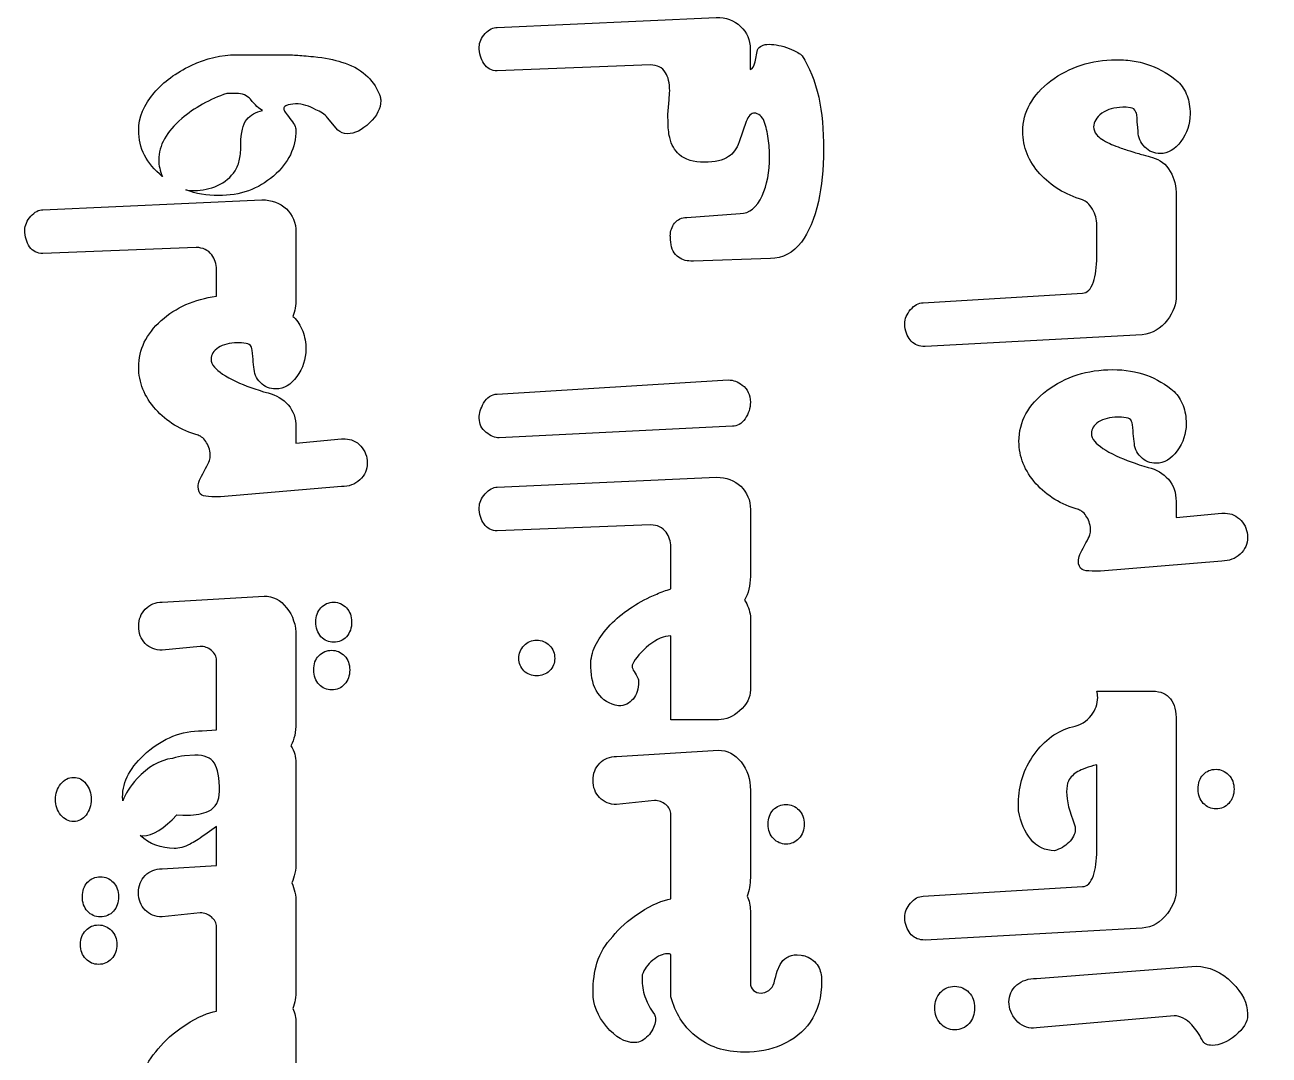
# Model space of a CAD drawing. Extents: x 0 to 920, y 577 to 1700.
# Drawn here: x 700.6 to 827.1, y 1277.3 to 1382 of the extents above; entities that cross this region are included whole.
import ezdxf

# ---------------------------------------------------------------- set-up
doc = ezdxf.new("R2010")
doc.units = 0
doc.layers.add('H0107_Printing', color=7, linetype='CONTINUOUS')

msp = doc.modelspace()

# ---------------------------------------------------------------- linework, layer by layer
at = {"layer": 'H0107_Printing', "color": 1}
for points in [[(748.655981, 1381.783465), (770.920981, 1382.807465)], [(722.092982, 1379.010466), (726.645982, 1379.010466)], [(774.370981, 1379.588466), (774.370981, 1377.492466)], [(774.865981, 1378.301466), (775.113981, 1379.489466)], [(764.236981, 1377.971466), (748.655981, 1377.360466)], [(722.103982, 1375.067466), (721.674982, 1375.067466), (721.149982, 1375.067466)], [(766.018981, 1372.227466), (765.986981, 1372.755466), (765.986981, 1372.937466), (766.117981, 1374.422466)], [(732.432982, 1371.352466), (731.392982, 1372.589466)], [(813.02898, 1373.595466), (812.60398, 1373.661466), (812.24498, 1373.661466)], [(773.957981, 1372.227466), (773.265981, 1370.147466)], [(813.81298, 1371.201466), (813.77998, 1371.630466), (813.71398, 1372.158466)], [(702.457982, 1363.248466), (724.723982, 1364.254466)], [(817.69198, 1364.665466), (817.69198, 1358.460466), (817.69198, 1358.244466), (817.69198, 1354.564466)], [(767.916981, 1362.455466), (773.346981, 1362.868466)], [(809.60398, 1358.460466), (809.60398, 1361.661466)], [(728.189982, 1360.970466), (728.189982, 1354.153466)], [(766.283981, 1360.194466), (766.283981, 1360.359466)], [(718.055982, 1359.402466), (702.459982, 1358.791466)], [(776.433981, 1358.296466), (768.593981, 1358.032466), (768.345981, 1358.032466)], [(720.101982, 1354.450466), (720.101982, 1357.157466)], [(791.95998, 1353.784466), (808.15098, 1354.767466)], [(727.859982, 1352.387466), (727.975982, 1352.321466)], [(790.09498, 1351.360466), (790.09498, 1351.492466), (790.09498, 1351.657466)], [(814.22498, 1350.536466), (792.15798, 1349.332466)], [(723.113982, 1349.647466), (722.640982, 1349.697466), (722.231982, 1349.713466)], [(748.655981, 1344.495466), (772.142981, 1345.936466)], [(728.189982, 1341.147466), (728.189982, 1339.513467), (732.833982, 1339.942467), (733.014982, 1339.942467), (733.180982, 1339.942467)], [(772.555981, 1341.230466), (748.852981, 1340.042466)], [(812.61098, 1342.087466), (812.13398, 1342.153466), (811.72298, 1342.153466)], [(748.656981, 1335.041467), (770.937981, 1336.048467)], [(732.828982, 1335.090467), (720.498982, 1334.066467), (720.069982, 1334.066467), (719.639982, 1334.066467)], [(817.67498, 1333.587467), (817.67498, 1331.952467)], [(774.386981, 1332.763467), (774.386981, 1325.947467)], [(817.67498, 1331.952467), (822.329979, 1332.382467), (822.511979, 1332.382467), (822.675979, 1332.382467)], [(764.250981, 1331.195467), (748.656981, 1330.584467)], [(766.299981, 1324.694467), (766.299981, 1328.950467)], [(822.329979, 1327.529467), (810.00098, 1326.506467), (809.57198, 1326.506467), (809.14198, 1326.506467)], [(714.589982, 1323.339467), (724.938982, 1323.966467)], [(774.386981, 1321.937467), (774.386981, 1314.427467)], [(728.189982, 1319.889467), (728.189982, 1311.009467)], [(771.135981, 1311.390467), (766.299981, 1311.390467), (766.299981, 1319.907467)], [(718.451982, 1318.849467), (714.589982, 1318.453467)], [(718.658982, 1310.265467), (720.101982, 1310.375467), (720.101982, 1317.430467)], [(758.178981, 1316.737467), (758.178981, 1317.431467)], [(809.60398, 1314.293467), (814.85298, 1314.293467)], [(814.85298, 1314.293467), (815.29898, 1314.293467)], [(817.69198, 1311.256467), (817.69198, 1298.118468), (817.69198, 1297.903468), (817.69198, 1294.223468)], [(760.786981, 1307.659467), (771.135981, 1308.287467)], [(717.904982, 1307.801467), (716.862982, 1307.725467)], [(728.189982, 1307.014467), (728.189982, 1296.913468)], [(809.60398, 1298.118468), (809.60398, 1306.804467)], [(764.648981, 1303.170467), (760.786981, 1302.774467)], [(774.386981, 1304.210467), (774.386981, 1295.330468)], [(716.090982, 1301.730467), (716.670982, 1301.692467), (717.170982, 1301.692467)], [(766.299981, 1293.168468), (766.299981, 1295.033468), (766.299981, 1301.750467)], [(801.64898, 1302.141467), (801.64898, 1302.753467), (801.64898, 1302.951467)], [(714.576982, 1296.237468), (720.101982, 1296.571468), (720.101982, 1300.528467), (718.911982, 1299.686468)], [(807.35898, 1300.720467), (807.40898, 1300.488467), (807.40898, 1300.207467)], [(791.95998, 1293.443468), (808.15098, 1294.426468)], [(718.447982, 1291.747468), (714.577982, 1291.351468)], [(728.189982, 1292.787468), (728.189982, 1283.908468)], [(774.386981, 1291.947468), (774.386981, 1284.849468), (774.386981, 1284.651468)], [(790.09498, 1291.019468), (790.09498, 1291.151468), (790.09498, 1291.316468)], [(720.101982, 1281.745468), (720.101982, 1283.610468), (720.101982, 1290.328468)], [(814.22498, 1290.195468), (792.15798, 1288.991468)], [(766.299981, 1283.215468), (766.299981, 1287.523468), (766.166981, 1287.573468), (765.931981, 1287.589468)], [(779.146981, 1287.491468), (779.558981, 1287.441468)], [(763.394981, 1285.460468), (763.394981, 1284.981468), (763.394981, 1284.817468)], [(777.120981, 1285.824468), (777.417981, 1286.500468)], [(803.47998, 1285.096468), (819.70598, 1286.318468)], [(824.937979, 1281.481468), (824.937979, 1281.349468)], [(728.189982, 1280.524468), (728.189982, 1273.426468), (728.189982, 1273.228468)], [(817.47798, 1281.283468), (803.47798, 1280.064468), (803.18098, 1280.029468)], [(763.019981, 1278.594468), (762.837981, 1278.577468), (762.607981, 1278.561468)]]:
    msp.add_lwpolyline(points, dxfattribs=at)
for points in [[(774.865981, 1378.301466)], [(810.12898, 1373.050466)], [(720.213982, 1365.709466)], [(728.280982, 1346.288466)], [(727.240982, 1322.777467)], [(732.035982, 1319.262467)], [(751.369981, 1316.366467)], [(733.132982, 1314.995467)], [(773.297981, 1312.298467)], [(823.014979, 1305.784467)], [(778.018981, 1302.774467)], [(705.577982, 1301.039467)], [(708.300982, 1291.351468)], [(708.119982, 1286.514468)], [(823.385979, 1284.650468)], [(795.16198, 1279.864468)]]:
    msp.add_lwpolyline(points, close=True, dxfattribs=at)
for points in [[(703.886982, 1164.868471), (831.481979, 1164.868471), (919.810977, 1283.412468), (919.810977, 1411.007465)], [(770.920981, 1382.807465), (771.911981, 1382.807465), (772.733981, 1382.501465), (773.388981, 1381.891465)], [(747.425981, 1381.156465), (747.827981, 1381.574465), (748.237981, 1381.783465), (748.655981, 1381.783465)], [(773.388981, 1381.891465), (774.043981, 1381.280465), (774.370981, 1380.512465), (774.370981, 1379.588466)], [(746.823981, 1379.803466), (746.823981, 1380.287465), (747.023981, 1380.738465), (747.425981, 1381.156465)], [(717.540982, 1377.915466), (719.090982, 1378.645466), (720.608982, 1379.010466), (722.092982, 1379.010466)], [(726.645982, 1379.010466), (727.227982, 1379.010466), (727.747982, 1378.996466), (728.204982, 1378.969466)], [(728.204982, 1378.969466), (728.660982, 1378.941466), (729.245982, 1378.889466), (729.960982, 1378.812466)], [(747.284981, 1378.119466), (746.977981, 1378.570466), (746.823981, 1379.132466), (746.823981, 1379.803466)], [(775.113981, 1379.489466), (775.201981, 1379.687466), (775.344981, 1379.833466), (775.542981, 1379.927466)], [(775.542981, 1379.927466), (775.740981, 1380.020465), (775.988981, 1380.067465), (776.285981, 1380.067465)], [(776.285981, 1380.067465), (776.912981, 1380.067465), (777.591981, 1379.927466), (778.323981, 1379.646466)], [(778.323981, 1379.646466), (779.055981, 1379.365466), (779.498981, 1379.110466), (779.652981, 1378.879466)], [(713.763982, 1375.141466), (714.730982, 1376.260466), (715.990982, 1377.185466), (717.540982, 1377.915466)], [(729.960982, 1378.812466), (731.148982, 1378.691466), (732.104982, 1378.510466), (732.830982, 1378.267466)], [(732.830982, 1378.267466), (733.787982, 1377.981466), (734.601982, 1377.547466), (735.272982, 1376.963466)], [(748.655981, 1377.360466), (748.093981, 1377.360466), (747.637981, 1377.613466), (747.284981, 1378.119466)], [(765.755981, 1377.178466), (765.424981, 1377.706466), (764.918981, 1377.971466), (764.236981, 1377.971466)], [(774.370981, 1377.492466), (774.590981, 1377.547466), (774.755981, 1377.817466), (774.865981, 1378.301466)], [(779.652981, 1378.879466), (780.38998, 1377.745466), (780.95198, 1376.348466), (781.33698, 1374.686466)], [(804.93298, 1376.343466), (806.82598, 1377.779466), (809.04298, 1378.497466), (811.58498, 1378.497466)], [(811.58498, 1378.497466), (812.25598, 1378.497466), (812.86698, 1378.452466), (813.41698, 1378.365466)], [(813.41698, 1378.365466), (813.96798, 1378.277466), (814.51698, 1378.128466), (815.06798, 1377.919466)], [(815.06798, 1377.919466), (816.11298, 1377.534466), (817.04798, 1376.984466), (817.87298, 1376.268466)], [(735.272982, 1376.963466), (735.865982, 1376.435466), (736.327982, 1375.791466), (736.656982, 1375.032466)], [(766.184981, 1375.330466), (766.184981, 1376.133466), (766.041981, 1376.749466), (765.755981, 1377.178466)], [(712.196982, 1371.336466), (712.196982, 1372.632466), (712.718982, 1373.899466), (713.763982, 1375.141466)], [(766.117981, 1374.422466), (766.162981, 1374.763466), (766.184981, 1375.066466), (766.184981, 1375.330466)], [(802.09398, 1371.201466), (802.09398, 1373.193466), (803.04098, 1374.907466), (804.93298, 1376.343466)], [(817.87298, 1376.268466), (818.28098, 1375.850466), (818.58598, 1375.375466), (818.78898, 1374.841466)], [(718.697982, 1373.986466), (717.919982, 1373.554466), (717.211982, 1373.061466), (716.575982, 1372.508466)], [(721.149982, 1375.067466), (720.294982, 1374.778466), (719.476982, 1374.418466), (718.697982, 1373.986466)], [(723.551982, 1374.473466), (723.222982, 1374.869466), (722.739982, 1375.067466), (722.103982, 1375.067466)], [(724.801982, 1373.350466), (724.450982, 1373.504466), (724.033982, 1373.879466), (723.551982, 1374.473466)], [(728.140982, 1374.009466), (727.777982, 1374.009466), (727.447982, 1373.943466), (727.149982, 1373.811466)], [(730.203982, 1373.398466), (729.554982, 1373.805466), (728.866982, 1374.009466), (728.140982, 1374.009466)], [(736.806982, 1374.323466), (736.806982, 1373.564466), (736.426982, 1372.815466), (735.667982, 1372.077466)], [(736.656982, 1375.032466), (736.701982, 1374.922466), (736.737982, 1374.814466), (736.764982, 1374.711466)], [(736.764982, 1374.711466), (736.791982, 1374.606466), (736.806982, 1374.476466), (736.806982, 1374.323466)], [(781.33698, 1374.686466), (781.66598, 1373.135466), (781.83198, 1371.357466), (781.83198, 1369.355466)], [(818.78898, 1374.841466), (818.99298, 1374.307466), (819.09498, 1373.688466), (819.09498, 1372.984466)], [(723.175982, 1372.409466), (723.566982, 1372.883466), (724.108982, 1373.196466), (724.801982, 1373.350466)], [(727.149982, 1373.811466), (727.018982, 1373.756466), (726.951982, 1373.651466), (726.951982, 1373.497466)], [(726.951982, 1373.497466), (726.951982, 1373.365466), (727.158982, 1373.046466), (727.570982, 1372.540466)], [(731.392982, 1372.589466), (731.105982, 1372.963466), (730.709982, 1373.233466), (730.203982, 1373.398466)], [(774.816981, 1373.069466), (774.475981, 1373.069466), (774.188981, 1372.788466), (773.957981, 1372.227466)], [(775.369981, 1372.838466), (775.187981, 1372.992466), (775.003981, 1373.069466), (774.816981, 1373.069466)], [(775.790981, 1372.227466), (775.691981, 1372.480466), (775.550981, 1372.684466), (775.369981, 1372.838466)], [(810.12898, 1373.050466), (809.56998, 1372.643466), (809.29098, 1372.181466), (809.29098, 1371.664466)], [(812.24498, 1373.661466), (811.39298, 1373.661466), (810.68798, 1373.457466), (810.12898, 1373.050466)], [(813.58398, 1373.182466), (813.48598, 1373.457466), (813.30098, 1373.595466), (813.02898, 1373.595466)], [(813.70598, 1372.670466), (813.70098, 1372.857466), (813.65998, 1373.028466), (813.58398, 1373.182466)], [(813.71398, 1372.158466), (813.71398, 1372.313466), (813.71098, 1372.483466), (813.70598, 1372.670466)], [(819.09498, 1372.984466), (819.09498, 1371.949466), (818.78698, 1371.020466), (818.16998, 1370.195466)], [(714.589982, 1366.635466), (712.994982, 1367.936466), (712.196982, 1369.503466), (712.196982, 1371.336466)], [(716.575982, 1372.508466), (715.016982, 1371.178466), (714.237982, 1369.783466), (714.237982, 1368.321466)], [(722.589982, 1369.917466), (722.589982, 1371.105466), (722.786982, 1371.935466), (723.175982, 1372.409466)], [(728.189982, 1371.352466), (728.189982, 1369.558466), (727.425982, 1367.998466), (725.895982, 1366.673466)], [(727.570982, 1372.540466), (727.983982, 1372.034466), (728.189982, 1371.638466), (728.189982, 1371.352466)], [(733.405982, 1370.972466), (733.020982, 1370.972466), (732.695982, 1371.098466), (732.432982, 1371.352466)], [(735.667982, 1372.077466), (734.907982, 1371.340466), (734.153982, 1370.972466), (733.405982, 1370.972466)], [(766.184981, 1370.593466), (766.073981, 1371.088466), (766.018981, 1371.632466), (766.018981, 1372.227466)], [(776.203981, 1370.485466), (776.114981, 1371.129466), (775.976981, 1371.709466), (775.790981, 1372.227466)], [(809.29098, 1371.664466), (809.29098, 1371.400466), (809.38998, 1371.141466), (809.58898, 1370.888466)], [(767.141981, 1368.860466), (766.690981, 1369.267466), (766.371981, 1369.844466), (766.184981, 1370.593466)], [(773.265981, 1370.147466), (772.989981, 1369.443466), (772.626981, 1368.942466), (772.175981, 1368.645466)], [(776.334981, 1368.645466), (776.334981, 1369.228466), (776.290981, 1369.842466), (776.203981, 1370.485466)], [(803.83098, 1366.893466), (802.67298, 1368.170466), (802.09398, 1369.606466), (802.09398, 1371.201466)], [(809.58898, 1370.888466), (809.85298, 1370.569466), (810.29898, 1370.266466), (810.92798, 1369.980466)], [(814.48198, 1369.625466), (814.03598, 1370.071466), (813.81298, 1370.596466), (813.81298, 1371.201466)], [(818.16998, 1370.195466), (817.55498, 1369.369466), (816.84998, 1368.957466), (816.05798, 1368.957466)], [(722.458982, 1368.399466), (722.546982, 1368.838466), (722.589982, 1369.345466), (722.589982, 1369.917466)], [(769.715981, 1368.067466), (768.626981, 1368.067466), (767.768981, 1368.331466), (767.141981, 1368.860466)], [(781.83198, 1369.355466), (781.83198, 1367.374466), (781.65598, 1365.613466), (781.30398, 1364.073466)], [(810.92798, 1369.980466), (811.15898, 1369.870466), (811.44098, 1369.754466), (811.77198, 1369.633466)], [(811.77198, 1369.633466), (812.18998, 1369.479466), (812.59298, 1369.342466), (812.97898, 1369.221466)], [(812.97898, 1369.221466), (813.50798, 1369.056466), (813.95098, 1368.923466), (814.30998, 1368.824466)], [(814.30998, 1368.824466), (814.66798, 1368.725466), (814.98498, 1368.637466), (815.26098, 1368.560466)], [(816.05798, 1368.957466), (815.45298, 1368.957466), (814.92698, 1369.179466), (814.48198, 1369.625466)], [(714.237982, 1368.321466), (714.237982, 1367.755466), (714.364982, 1367.189466), (714.603982, 1366.624466)], [(721.995982, 1367.210466), (722.216982, 1367.562466), (722.370982, 1367.957466), (722.458982, 1368.399466)], [(772.175981, 1368.645466), (771.603981, 1368.260466), (770.783981, 1368.067466), (769.715981, 1368.067466)], [(775.592981, 1364.667466), (776.087981, 1365.757466), (776.334981, 1367.082466), (776.334981, 1368.645466)], [(815.26098, 1368.560466), (816.03298, 1368.363466), (816.63898, 1367.889466), (817.07998, 1367.141466)], [(714.603982, 1366.624466), (714.598982, 1366.627466), (714.593982, 1366.631466), (714.589982, 1366.635466)], [(720.213982, 1365.709466), (720.983982, 1366.050466), (721.577982, 1366.551466), (721.995982, 1367.210466)], [(725.895982, 1366.673466), (724.366982, 1365.346466), (722.506982, 1364.684466), (720.317982, 1364.684466)], [(808.16498, 1364.253466), (806.40098, 1364.781466), (804.95598, 1365.661466), (803.83098, 1366.893466)], [(817.07998, 1367.141466), (817.48798, 1366.448466), (817.69198, 1365.622466), (817.69198, 1364.665466)], [(720.317982, 1364.684466), (719.119982, 1364.684466), (718.015982, 1364.879466), (717.000982, 1365.257466)], [(717.000982, 1365.257466), (717.266982, 1365.220466), (717.550982, 1365.196466), (717.870982, 1365.196466)], [(717.870982, 1365.196466), (718.662982, 1365.196466), (719.442982, 1365.366466), (720.213982, 1365.709466)], [(724.723982, 1364.254466), (725.730982, 1364.254466), (726.559982, 1363.946466), (727.211982, 1363.330466)], [(773.346981, 1362.868466), (774.283981, 1362.868466), (775.030981, 1363.468466), (775.592981, 1364.667466)], [(781.30398, 1364.073466), (780.90698, 1362.312466), (780.32898, 1360.942466), (779.569981, 1359.963466)], [(809.15798, 1363.312466), (808.83798, 1363.829466), (808.50698, 1364.142466), (808.16498, 1364.253466)], [(700.626982, 1361.184466), (700.626982, 1361.668466), (700.826982, 1362.133466), (701.227982, 1362.579466)], [(701.227982, 1362.579466), (701.630982, 1363.025466), (702.039982, 1363.248466), (702.457982, 1363.248466)], [(727.211982, 1363.330466), (727.863982, 1362.714466), (728.189982, 1361.927466), (728.189982, 1360.970466)], [(766.687981, 1361.895466), (766.979981, 1362.269466), (767.388981, 1362.455466), (767.916981, 1362.455466)], [(809.50498, 1362.512466), (809.43898, 1362.770466), (809.32298, 1363.037466), (809.15798, 1363.312466)], [(809.60398, 1361.661466), (809.60398, 1361.969466), (809.57198, 1362.253466), (809.50498, 1362.512466)], [(701.104982, 1359.476466), (700.785982, 1359.932466), (700.626982, 1360.502466), (700.626982, 1361.184466)], [(766.249981, 1360.590466), (766.249981, 1361.086466), (766.395981, 1361.520466), (766.687981, 1361.895466)], [(766.283981, 1360.359466), (766.283981, 1360.469466), (766.272981, 1360.547466), (766.249981, 1360.590466)], [(766.943981, 1358.527466), (766.502981, 1358.934466), (766.283981, 1359.490466), (766.283981, 1360.194466)], [(779.569981, 1359.963466), (778.722981, 1358.852466), (777.677981, 1358.296466), (776.433981, 1358.296466)], [(702.459982, 1358.791466), (701.876982, 1358.791466), (701.424982, 1359.019466), (701.104982, 1359.476466)], [(719.623982, 1358.659466), (719.249982, 1359.155466), (718.726982, 1359.402466), (718.055982, 1359.402466)], [(720.101982, 1357.157466), (720.101982, 1357.741466), (719.942982, 1358.241466), (719.623982, 1358.659466)], [(768.345981, 1358.032466), (767.807981, 1358.032466), (767.339981, 1358.197466), (766.943981, 1358.527466)], [(809.27098, 1355.905466), (809.49298, 1356.553466), (809.60398, 1357.405466), (809.60398, 1358.460466)], [(808.15098, 1354.767466), (808.62998, 1354.767466), (809.00298, 1355.147466), (809.27098, 1355.905466)], [(714.490982, 1351.991466), (715.975982, 1353.311466), (717.846982, 1354.131466), (720.101982, 1354.450466)], [(728.189982, 1354.153466), (728.189982, 1353.537466), (728.080982, 1352.948466), (727.859982, 1352.387466)], [(790.68098, 1353.091466), (791.07198, 1353.553466), (791.49798, 1353.784466), (791.95998, 1353.784466)], [(817.69198, 1354.564466), (817.69198, 1353.673466), (817.39398, 1352.831466), (816.79598, 1352.039466)], [(727.975982, 1352.321466), (728.359982, 1351.936466), (728.660982, 1351.463466), (728.875982, 1350.901466)], [(790.09498, 1351.657466), (790.09498, 1352.152466), (790.28998, 1352.630466), (790.68098, 1353.091466)], [(712.196982, 1347.253466), (712.196982, 1349.025466), (712.961982, 1350.605466), (714.490982, 1351.991466)], [(790.74898, 1349.868466), (790.41398, 1350.225466), (790.19498, 1350.723466), (790.09498, 1351.360466)], [(816.79598, 1352.039466), (816.13298, 1351.137466), (815.27598, 1350.636466), (814.22498, 1350.536466)], [(728.875982, 1350.901466), (729.089982, 1350.340466), (729.197982, 1349.724466), (729.197982, 1349.053466)], [(792.15798, 1349.332466), (791.55398, 1349.332466), (791.08498, 1349.510466), (790.74898, 1349.868466)], [(720.299982, 1349.226466), (719.805982, 1348.902466), (719.557982, 1348.514466), (719.557982, 1348.062466)], [(722.231982, 1349.713466), (721.438982, 1349.713466), (720.795982, 1349.551466), (720.299982, 1349.226466)], [(723.652982, 1349.268466), (723.554982, 1349.521466), (723.375982, 1349.647466), (723.113982, 1349.647466)], [(723.815982, 1348.310466), (723.761982, 1348.816466), (723.706982, 1349.136466), (723.652982, 1349.268466)], [(729.197982, 1349.053466), (729.197982, 1348.052466), (728.891982, 1347.130466), (728.280982, 1346.288466)], [(719.557982, 1348.062466), (719.557982, 1347.787466), (719.672982, 1347.518466), (719.904982, 1347.253466)], [(723.914982, 1347.253466), (723.848982, 1347.617466), (723.815982, 1347.969466), (723.815982, 1348.310466)], [(713.925982, 1342.946466), (712.772982, 1344.255466), (712.196982, 1345.691466), (712.196982, 1347.253466)], [(719.904982, 1347.253466), (720.277982, 1346.792466), (721.009982, 1346.302466), (722.099982, 1345.785466)], [(724.574982, 1345.677466), (724.135982, 1346.112466), (723.914982, 1346.638466), (723.914982, 1347.253466)], [(728.280982, 1346.288466), (727.669982, 1345.446466), (726.957982, 1345.026466), (726.142982, 1345.026466)], [(804.52598, 1344.852466), (806.41098, 1346.277466), (808.64598, 1346.989466), (811.22898, 1346.989466)], [(811.22898, 1346.989466), (812.49398, 1346.989466), (813.63698, 1346.802466), (814.65898, 1346.428466)], [(814.65898, 1346.428466), (815.68098, 1346.054466), (816.62098, 1345.498466), (817.47798, 1344.761466)], [(722.099982, 1345.785466), (723.012982, 1345.356466), (724.096982, 1344.965466), (725.351982, 1344.613466)], [(726.142982, 1345.026466), (725.537982, 1345.026466), (725.015982, 1345.242466), (724.574982, 1345.677466)], [(772.142981, 1345.936466), (772.663981, 1345.936466), (773.134981, 1345.765466), (773.555981, 1345.424466)], [(773.555981, 1345.424466), (774.110981, 1345.006466), (774.386981, 1344.428466), (774.386981, 1343.691466)], [(801.69798, 1339.694467), (801.69798, 1341.708466), (802.64098, 1343.427466), (804.52598, 1344.852466)], [(817.47798, 1344.761466), (817.86298, 1344.376466), (818.16298, 1343.903466), (818.37698, 1343.341466)], [(725.351982, 1344.613466), (726.187982, 1344.415466), (726.869982, 1344.010466), (727.397982, 1343.399466)], [(746.930981, 1342.812466), (747.001981, 1343.055466), (747.114981, 1343.307466), (747.268981, 1343.571466)], [(747.268981, 1343.571466), (747.620981, 1344.186466), (748.083981, 1344.495466), (748.655981, 1344.495466)], [(774.386981, 1343.691466), (774.386981, 1343.063466), (774.206981, 1342.496466), (773.845981, 1341.990466)], [(718.239982, 1340.322466), (716.483982, 1340.827466), (715.045982, 1341.702466), (713.925982, 1342.946466)], [(727.397982, 1343.399466), (727.925982, 1342.789466), (728.189982, 1342.038466), (728.189982, 1341.147466)], [(746.823981, 1342.037466), (746.823981, 1342.313466), (746.859981, 1342.570466), (746.930981, 1342.812466)], [(818.37698, 1343.341466), (818.59098, 1342.780466), (818.69898, 1342.164466), (818.69898, 1341.493466)], [(747.516981, 1340.611466), (747.053981, 1340.990466), (746.823981, 1341.466466), (746.823981, 1342.037466)], [(773.845981, 1341.990466), (773.484981, 1341.483466), (773.054981, 1341.230466), (772.555981, 1341.230466)], [(809.79998, 1341.666466), (809.30598, 1341.341466), (809.05998, 1340.953466), (809.05998, 1340.502466)], [(811.72298, 1342.153466), (810.93398, 1342.153466), (810.29298, 1341.991466), (809.79998, 1341.666466)], [(813.15398, 1341.708466), (813.05498, 1341.960466), (812.87398, 1342.087466), (812.61098, 1342.087466)], [(813.31798, 1340.750466), (813.26298, 1341.256466), (813.20798, 1341.575466), (813.15398, 1341.708466)], [(818.69898, 1341.493466), (818.69898, 1340.491466), (818.39298, 1339.570467), (817.78298, 1338.728467)], [(719.104982, 1339.554467), (718.857982, 1339.955467), (718.569982, 1340.211466), (718.239982, 1340.322466)], [(733.180982, 1339.942467), (733.805982, 1339.942467), (734.337982, 1339.698467), (734.777982, 1339.210467)], [(748.852981, 1340.042466), (748.423981, 1340.042466), (747.978981, 1340.232466), (747.516981, 1340.611466)], [(803.42798, 1335.386467), (802.27398, 1336.695467), (801.69798, 1338.131467), (801.69798, 1339.694467)], [(809.05998, 1340.502466), (809.05998, 1340.227466), (809.17498, 1339.958467), (809.40498, 1339.694467)], [(809.40498, 1339.694467), (809.77798, 1339.231467), (810.50898, 1338.742467), (811.59598, 1338.225467)], [(813.41698, 1339.694467), (813.35098, 1340.057466), (813.31798, 1340.409466), (813.31798, 1340.750466)], [(814.07698, 1338.117467), (813.63698, 1338.552467), (813.41698, 1339.077467), (813.41698, 1339.694467)], [(719.474982, 1338.126467), (719.474982, 1338.677467), (719.351982, 1339.152467), (719.104982, 1339.554467)], [(734.777982, 1339.210467), (735.216982, 1338.722467), (735.435982, 1338.154467), (735.435982, 1337.507467)], [(817.78298, 1338.728467), (817.17198, 1337.887467), (816.45898, 1337.465467), (815.64498, 1337.465467)], [(718.856982, 1336.666467), (719.268982, 1337.376467), (719.474982, 1337.862467), (719.474982, 1338.126467)], [(735.435982, 1337.507467), (735.435982, 1336.817467), (735.182982, 1336.241467), (734.676982, 1335.780467)], [(811.59598, 1338.225467), (812.50798, 1337.795467), (813.58998, 1337.405467), (814.84198, 1337.053467)], [(815.64498, 1337.465467), (815.03998, 1337.465467), (814.51698, 1337.683467), (814.07698, 1338.117467)], [(718.237982, 1335.090467), (718.237982, 1335.430467), (718.443982, 1335.956467), (718.856982, 1336.666467)], [(770.937981, 1336.048467), (771.938981, 1336.048467), (772.764981, 1335.739467), (773.413981, 1335.124467)], [(814.84198, 1337.053467), (815.67698, 1336.855467), (816.35698, 1336.450467), (816.88498, 1335.840467)], [(718.632982, 1334.231467), (718.369982, 1334.385467), (718.237982, 1334.671467), (718.237982, 1335.090467)], [(734.676982, 1335.780467), (734.170982, 1335.319467), (733.554982, 1335.090467), (732.828982, 1335.090467)], [(747.426981, 1334.373467), (747.827981, 1334.818467), (748.238981, 1335.041467), (748.656981, 1335.041467)], [(773.413981, 1335.124467), (774.062981, 1334.507467), (774.386981, 1333.720467), (774.386981, 1332.763467)], [(807.74198, 1332.761467), (805.98498, 1333.267467), (804.54698, 1334.142467), (803.42798, 1335.386467)], [(816.88498, 1335.840467), (817.41198, 1335.229467), (817.67498, 1334.478467), (817.67498, 1333.587467)], [(719.639982, 1334.066467), (719.156982, 1334.066467), (718.820982, 1334.121467), (718.632982, 1334.231467)], [(746.823981, 1332.977467), (746.823981, 1333.461467), (747.023981, 1333.926467), (747.426981, 1334.373467)], [(747.285981, 1331.327467), (746.977981, 1331.745467), (746.823981, 1332.295467), (746.823981, 1332.977467)], [(808.60598, 1331.994467), (808.35998, 1332.395467), (808.07198, 1332.651467), (807.74198, 1332.761467)], [(822.675979, 1332.382467), (823.303979, 1332.382467), (823.836979, 1332.137467), (824.277979, 1331.649467)], [(748.656981, 1330.584467), (748.095981, 1330.584467), (747.637981, 1330.832467), (747.285981, 1331.327467)], [(765.820981, 1330.452467), (765.445981, 1330.948467), (764.922981, 1331.195467), (764.250981, 1331.195467)], [(808.97698, 1330.566467), (808.97698, 1331.116467), (808.85398, 1331.592467), (808.60598, 1331.994467)], [(824.277979, 1331.649467), (824.716979, 1331.162467), (824.937979, 1330.594467), (824.937979, 1329.947467)], [(766.299981, 1328.950467), (766.299981, 1329.534467), (766.139981, 1330.034467), (765.820981, 1330.452467)], [(808.35798, 1329.105467), (808.77098, 1329.815467), (808.97698, 1330.302467), (808.97698, 1330.566467)], [(824.937979, 1329.947467), (824.937979, 1329.256467), (824.684979, 1328.680467), (824.178979, 1328.220467)], [(807.73898, 1327.529467), (807.73898, 1327.870467), (807.94498, 1328.396467), (808.35798, 1329.105467)], [(808.13498, 1326.671467), (807.87098, 1326.825467), (807.73898, 1327.111467), (807.73898, 1327.529467)], [(824.178979, 1328.220467), (823.672979, 1327.760467), (823.055979, 1327.529467), (822.329979, 1327.529467)], [(774.386981, 1325.947467), (774.386981, 1325.031467), (774.188981, 1324.231467), (773.804981, 1323.542467)], [(809.14198, 1326.506467), (808.65798, 1326.506467), (808.32198, 1326.561467), (808.13498, 1326.671467)], [(764.870981, 1324.173467), (765.349981, 1324.376467), (765.825981, 1324.546467), (766.299981, 1324.694467)], [(712.872982, 1322.645467), (713.324982, 1323.107467), (713.896982, 1323.339467), (714.589982, 1323.339467)], [(724.938982, 1323.966467), (725.840982, 1323.966467), (726.608982, 1323.570467), (727.240982, 1322.777467)], [(730.731982, 1322.777467), (731.062982, 1323.151467), (731.495982, 1323.339467), (732.035982, 1323.339467)], [(732.035982, 1323.339467), (732.531982, 1323.339467), (732.956982, 1323.151467), (733.314982, 1322.777467)], [(760.375981, 1321.277467), (761.587981, 1322.454467), (763.086981, 1323.419467), (764.870981, 1324.173467)], [(773.804981, 1323.542467), (774.116981, 1323.063467), (774.311981, 1322.529467), (774.386981, 1321.937467)], [(712.196982, 1320.912467), (712.196982, 1321.605467), (712.421982, 1322.183467), (712.872982, 1322.645467)], [(727.240982, 1322.777467), (727.874982, 1321.985467), (728.189982, 1321.022467), (728.189982, 1319.889467)], [(730.203982, 1321.325467), (730.203982, 1321.929467), (730.379982, 1322.414467), (730.731982, 1322.777467)], [(733.314982, 1322.777467), (733.672982, 1322.403467), (733.850982, 1321.919467), (733.850982, 1321.325467)], [(712.864982, 1319.146467), (712.419982, 1319.608467), (712.196982, 1320.197467), (712.196982, 1320.912467)], [(730.731982, 1319.823467), (730.379982, 1320.230467), (730.203982, 1320.731467), (730.203982, 1321.325467)], [(733.850982, 1321.325467), (733.850982, 1320.731467), (733.674982, 1320.230467), (733.322982, 1319.823467)], [(758.178981, 1317.431467), (758.365981, 1318.751467), (759.098981, 1320.033467), (760.375981, 1321.277467)], [(732.035982, 1319.262467), (731.529982, 1319.262467), (731.094982, 1319.449467), (730.731982, 1319.823467)], [(733.322982, 1319.823467), (732.970982, 1319.449467), (732.541982, 1319.262467), (732.035982, 1319.262467)], [(751.378981, 1318.932467), (751.731981, 1319.306467), (752.160981, 1319.494467), (752.665981, 1319.494467)], [(752.665981, 1319.494467), (753.172981, 1319.494467), (753.604981, 1319.309467), (753.961981, 1318.941467)], [(766.299981, 1319.907467), (765.614981, 1319.907467), (764.874981, 1319.590467), (764.078981, 1318.957467)], [(714.589982, 1318.453467), (713.885982, 1318.453467), (713.309982, 1318.684467), (712.864982, 1319.146467)], [(719.598982, 1318.437467), (719.263982, 1318.712467), (718.881982, 1318.849467), (718.451982, 1318.849467)], [(720.101982, 1317.430467), (720.101982, 1317.826467), (719.934982, 1318.162467), (719.598982, 1318.437467)], [(730.516982, 1317.900467), (730.869982, 1318.269467), (731.303982, 1318.453467), (731.821982, 1318.453467)], [(731.821982, 1318.453467), (732.316982, 1318.453467), (732.750982, 1318.265467), (733.124982, 1317.891467)], [(750.850981, 1317.629467), (750.850981, 1318.124467), (751.026981, 1318.558467), (751.378981, 1318.932467)], [(753.961981, 1318.941467), (754.319981, 1318.572467), (754.498981, 1318.135467), (754.498981, 1317.629467)], [(764.078981, 1318.957467), (763.282981, 1318.325467), (762.724981, 1317.678467), (762.404981, 1317.018467)], [(729.988982, 1316.456467), (729.988982, 1317.050467), (730.164982, 1317.531467), (730.516982, 1317.900467)], [(733.124982, 1317.891467), (733.476982, 1317.518467), (733.652982, 1317.039467), (733.652982, 1316.456467)], [(751.369981, 1316.366467), (751.023981, 1316.713467), (750.850981, 1317.134467), (750.850981, 1317.629467)], [(754.498981, 1317.629467), (754.498981, 1317.156467), (754.322981, 1316.731467), (753.969981, 1316.357467)], [(762.404981, 1317.018467), (762.381981, 1316.996467), (762.371981, 1316.929467), (762.371981, 1316.820467)], [(730.533982, 1314.979467), (730.170982, 1315.347467), (729.988982, 1315.839467), (729.988982, 1316.456467)], [(733.652982, 1316.456467), (733.652982, 1315.862467), (733.480982, 1315.374467), (733.132982, 1314.995467)], [(752.665981, 1315.846467), (752.148981, 1315.846467), (751.716981, 1316.019467), (751.369981, 1316.366467)], [(753.969981, 1316.357467), (753.596981, 1316.017467), (753.161981, 1315.846467), (752.665981, 1315.846467)], [(758.880981, 1314.088467), (758.412981, 1314.776467), (758.178981, 1315.659467), (758.178981, 1316.737467)], [(762.371981, 1316.820467), (762.371981, 1316.666467), (762.438981, 1316.490467), (762.574981, 1316.292467)], [(762.574981, 1316.292467), (762.879981, 1315.829467), (763.030981, 1315.477467), (763.030981, 1315.236467)], [(731.821982, 1314.425467), (731.325982, 1314.425467), (730.896982, 1314.609467), (730.533982, 1314.979467)], [(733.132982, 1314.995467), (732.786982, 1314.615467), (732.349982, 1314.425467), (731.821982, 1314.425467)], [(763.030981, 1315.236467), (763.030981, 1314.531467), (762.842981, 1313.951467), (762.465981, 1313.494467)], [(774.386981, 1314.427467), (774.386981, 1313.656467), (774.024981, 1312.947467), (773.297981, 1312.298467)], [(760.984981, 1312.809467), (760.049981, 1312.974467), (759.348981, 1313.401467), (758.880981, 1314.088467)], [(762.465981, 1313.494467), (762.088981, 1313.037467), (761.595981, 1312.809467), (760.984981, 1312.809467)], [(809.05998, 1311.846467), (809.48898, 1312.397467), (809.70298, 1313.003467), (809.70298, 1313.665467)], [(809.70298, 1313.665467), (809.70298, 1313.896467), (809.67098, 1314.105467), (809.60398, 1314.293467)], [(815.29898, 1314.293467), (816.11298, 1314.293467), (816.71598, 1314.031467), (817.10598, 1313.509467)], [(817.10598, 1313.509467), (817.49698, 1312.986467), (817.69198, 1312.235467), (817.69198, 1311.256467)], [(773.297981, 1312.298467), (772.626981, 1311.692467), (771.906981, 1311.390467), (771.135981, 1311.390467)], [(807.12798, 1310.672467), (807.93098, 1310.815467), (808.57598, 1311.206467), (809.05998, 1311.846467)], [(728.189982, 1311.009467), (728.189982, 1310.153467), (728.012982, 1309.402467), (727.676982, 1308.743467)], [(803.24098, 1307.853467), (804.30398, 1309.336467), (805.59898, 1310.275467), (807.12798, 1310.672467)], [(713.007982, 1308.054467), (714.681982, 1309.528467), (716.566982, 1310.265467), (718.658982, 1310.265467)], [(710.562982, 1303.532467), (710.562982, 1305.127467), (711.376982, 1306.635467), (713.007982, 1308.054467)], [(727.676982, 1308.743467), (728.016982, 1308.181467), (728.189982, 1307.606467), (728.189982, 1307.014467)], [(771.135981, 1308.287467), (772.037981, 1308.287467), (772.805981, 1307.891467), (773.437981, 1307.098467)], [(715.627982, 1307.455467), (714.317982, 1307.276467), (713.122982, 1306.597467), (712.041982, 1305.419467)], [(716.862982, 1307.725467), (716.451982, 1307.672467), (716.039982, 1307.583467), (715.627982, 1307.455467)], [(719.891982, 1306.975467), (719.544982, 1307.525467), (718.881982, 1307.801467), (717.904982, 1307.801467)], [(720.410982, 1304.113467), (720.410982, 1305.470467), (720.237982, 1306.424467), (719.891982, 1306.975467)], [(758.393981, 1305.234467), (758.393981, 1305.926467), (758.618981, 1306.504467), (759.069981, 1306.966467)], [(759.069981, 1306.966467), (759.521981, 1307.429467), (760.093981, 1307.659467), (760.786981, 1307.659467)], [(773.437981, 1307.098467), (774.071981, 1306.306467), (774.386981, 1305.343467), (774.386981, 1304.210467)], [(801.64898, 1302.951467), (801.64898, 1304.737467), (802.17898, 1306.371467), (803.24098, 1307.853467)], [(809.60398, 1306.804467), (808.73498, 1306.583467), (808.09098, 1306.355467), (807.67298, 1306.117467)], [(704.281982, 1304.860467), (704.639982, 1305.306467), (705.071982, 1305.529467), (705.577982, 1305.529467)], [(705.577982, 1305.529467), (706.072982, 1305.529467), (706.493982, 1305.312467), (706.839982, 1304.877467)], [(807.67298, 1306.117467), (807.25498, 1305.880467), (806.94198, 1305.558467), (806.73298, 1305.150467)], [(819.90398, 1304.323467), (819.90398, 1304.939467), (820.076979, 1305.432467), (820.423979, 1305.801467)], [(820.423979, 1305.801467), (820.769979, 1306.169467), (821.206979, 1306.354467), (821.734979, 1306.354467)], [(821.734979, 1306.354467), (822.219979, 1306.354467), (822.645979, 1306.164467), (823.014979, 1305.784467)], [(823.014979, 1305.784467), (823.383979, 1305.405467), (823.567979, 1304.918467), (823.567979, 1304.323467)], [(703.745982, 1303.301467), (703.745982, 1303.894467), (703.924982, 1304.414467), (704.281982, 1304.860467)], [(706.839982, 1304.877467), (707.187982, 1304.442467), (707.359982, 1303.916467), (707.359982, 1303.301467)], [(712.041982, 1305.419467), (711.298982, 1304.608467), (710.829982, 1303.849467), (710.597982, 1303.135467)], [(759.061981, 1303.467467), (758.616981, 1303.929467), (758.393981, 1304.518467), (758.393981, 1305.234467)], [(806.73298, 1305.150467), (806.59998, 1304.886467), (806.53498, 1304.522467), (806.53498, 1304.059467)], [(820.439979, 1302.887467), (820.081979, 1303.262467), (819.90398, 1303.740467), (819.90398, 1304.323467)], [(823.567979, 1304.323467), (823.567979, 1303.751467), (823.385979, 1303.272467), (823.022979, 1302.887467)], [(704.281982, 1301.699467), (703.924982, 1302.140467), (703.745982, 1302.674467), (703.745982, 1303.301467)], [(707.359982, 1303.301467), (707.359982, 1302.674467), (707.192982, 1302.140467), (706.856982, 1301.699467)], [(710.597982, 1303.135467), (710.589982, 1303.269467), (710.562982, 1303.394467), (710.562982, 1303.532467)], [(719.292982, 1302.077467), (720.038982, 1302.460467), (720.410982, 1303.138467), (720.410982, 1304.113467)], [(760.786981, 1302.774467), (760.082981, 1302.774467), (759.507981, 1303.005467), (759.061981, 1303.467467)], [(765.796981, 1302.758467), (765.460981, 1303.032467), (765.078981, 1303.170467), (764.648981, 1303.170467)], [(806.53498, 1304.059467), (806.53498, 1303.155467), (806.80998, 1302.042467), (807.35898, 1300.720467)], [(712.619982, 1299.579468), (713.622982, 1299.579468), (714.779982, 1300.296467), (716.090982, 1301.730467)], [(717.170982, 1301.692467), (717.993982, 1301.692467), (718.701982, 1301.820467), (719.292982, 1302.077467)], [(766.299981, 1301.750467), (766.299981, 1302.147467), (766.132981, 1302.482467), (765.796981, 1302.758467)], [(776.186981, 1300.777467), (776.186981, 1301.371467), (776.362981, 1301.853467), (776.714981, 1302.221467)], [(776.714981, 1302.221467), (777.066981, 1302.590467), (777.501981, 1302.774467), (778.018981, 1302.774467)], [(778.018981, 1302.774467), (778.513981, 1302.774467), (778.948981, 1302.587467), (779.322981, 1302.213467)], [(779.322981, 1302.213467), (779.674981, 1301.839467), (779.850981, 1301.360467), (779.850981, 1300.777467)], [(802.86398, 1299.265468), (802.28698, 1299.970468), (801.88098, 1300.929467), (801.64898, 1302.141467)], [(821.734979, 1302.326467), (821.228979, 1302.326467), (820.797979, 1302.513467), (820.439979, 1302.887467)], [(823.022979, 1302.887467), (822.692979, 1302.513467), (822.263979, 1302.326467), (821.734979, 1302.326467)], [(705.577982, 1301.039467), (705.071982, 1301.039467), (704.639982, 1301.260467), (704.281982, 1301.699467)], [(706.856982, 1301.699467), (706.520982, 1301.260467), (706.094982, 1301.039467), (705.577982, 1301.039467)], [(776.731981, 1299.300468), (776.367981, 1299.668468), (776.186981, 1300.160467), (776.186981, 1300.777467)], [(779.850981, 1300.777467), (779.850981, 1300.182467), (779.677981, 1299.696468), (779.330981, 1299.316468)], [(715.819982, 1298.300468), (714.469982, 1298.300468), (713.312982, 1298.747468), (712.331982, 1299.606468)], [(712.331982, 1299.606468), (712.426982, 1299.595468), (712.518982, 1299.579468), (712.619982, 1299.579468)], [(718.911982, 1299.686468), (718.559982, 1299.443468), (718.275982, 1299.251468), (718.060982, 1299.108468)], [(778.018981, 1298.746468), (777.522981, 1298.746468), (777.093981, 1298.931468), (776.731981, 1299.300468)], [(779.330981, 1299.316468), (778.983981, 1298.936468), (778.546981, 1298.746468), (778.018981, 1298.746468)], [(805.31098, 1298.074468), (804.34598, 1298.074468), (803.52998, 1298.471468), (802.86398, 1299.265468)], [(807.40898, 1300.207467), (807.40898, 1299.755468), (807.19298, 1299.319468), (806.75998, 1298.901468)], [(717.423982, 1298.745468), (716.839982, 1298.448468), (716.304982, 1298.300468), (715.819982, 1298.300468)], [(718.060982, 1299.108468), (717.845982, 1298.965468), (717.632982, 1298.844468), (717.423982, 1298.745468)], [(806.75998, 1298.901468), (806.37098, 1298.526468), (805.88898, 1298.251468), (805.31098, 1298.074468)], [(809.27098, 1295.563468), (809.49298, 1296.212468), (809.60398, 1297.063468), (809.60398, 1298.118468)], [(728.189982, 1296.913468), (728.189982, 1296.114468), (728.043982, 1295.412468), (727.764982, 1294.796468)], [(706.997982, 1294.858468), (707.349982, 1295.238468), (707.784982, 1295.428468), (708.300982, 1295.428468)], [(708.300982, 1295.428468), (708.818982, 1295.428468), (709.255982, 1295.238468), (709.613982, 1294.858468)], [(712.179982, 1293.810468), (712.179982, 1294.503468), (712.405982, 1295.082468), (712.857982, 1295.543468)], [(712.857982, 1295.543468), (713.309982, 1296.005468), (713.881982, 1296.237468), (714.576982, 1296.237468)], [(808.15098, 1294.426468), (808.62998, 1294.426468), (809.00298, 1294.805468), (809.27098, 1295.563468)], [(706.468982, 1293.397468), (706.468982, 1293.992468), (706.645982, 1294.479468), (706.997982, 1294.858468)], [(709.613982, 1294.858468), (709.971982, 1294.479468), (710.149982, 1293.992468), (710.149982, 1293.397468)], [(727.764982, 1294.796468), (728.039982, 1294.197468), (728.189982, 1293.533468), (728.189982, 1292.787468)], [(774.386981, 1295.330468), (774.386981, 1294.640468), (774.272981, 1294.016468), (774.054981, 1293.455468)], [(817.69198, 1294.223468), (817.69198, 1293.331468), (817.39398, 1292.490468), (816.79598, 1291.698468)], [(706.988982, 1291.920468), (706.641982, 1292.300468), (706.468982, 1292.792468), (706.468982, 1293.397468)], [(710.149982, 1293.397468), (710.149982, 1292.792468), (709.975982, 1292.300468), (709.629982, 1291.920468)], [(712.849982, 1292.044468), (712.402982, 1292.506468), (712.179982, 1293.095468), (712.179982, 1293.810468)], [(763.180981, 1291.790468), (764.434981, 1292.610468), (765.474981, 1293.069468), (766.299981, 1293.168468)], [(774.054981, 1293.455468), (774.272981, 1293.004468), (774.386981, 1292.503468), (774.386981, 1291.947468)], [(790.68098, 1292.750468), (791.07198, 1293.211468), (791.49798, 1293.443468), (791.95998, 1293.443468)], [(708.300982, 1291.351468), (707.772982, 1291.351468), (707.335982, 1291.541468), (706.988982, 1291.920468)], [(709.629982, 1291.920468), (709.283982, 1291.541468), (708.840982, 1291.351468), (708.300982, 1291.351468)], [(714.577982, 1291.351468), (713.871982, 1291.351468), (713.296982, 1291.582468), (712.849982, 1292.044468)], [(719.597982, 1291.335468), (719.261982, 1291.610468), (718.878982, 1291.747468), (718.447982, 1291.747468)], [(760.390981, 1289.339468), (760.995981, 1290.153468), (761.925981, 1290.970468), (763.180981, 1291.790468)], [(790.09498, 1291.316468), (790.09498, 1291.810468), (790.28998, 1292.288468), (790.68098, 1292.750468)], [(816.79598, 1291.698468), (816.13298, 1290.795468), (815.27598, 1290.294468), (814.22498, 1290.195468)], [(706.815982, 1289.965468), (707.145982, 1290.338468), (707.580982, 1290.526468), (708.119982, 1290.526468)], [(708.119982, 1290.526468), (708.625982, 1290.526468), (709.059982, 1290.336468), (709.423982, 1289.956468)], [(720.101982, 1290.328468), (720.101982, 1290.724468), (719.934982, 1291.060468), (719.597982, 1291.335468)], [(790.74898, 1289.527468), (790.41398, 1289.884468), (790.19498, 1290.381468), (790.09498, 1291.019468)], [(706.287982, 1288.545468), (706.287982, 1289.128468), (706.463982, 1289.601468), (706.815982, 1289.965468)], [(709.423982, 1289.956468), (709.786982, 1289.577468), (709.967982, 1289.106468), (709.967982, 1288.545468)], [(758.789981, 1286.648468), (759.119981, 1287.694468), (759.653981, 1288.590468), (760.390981, 1289.339468)], [(792.15798, 1288.991468), (791.55398, 1288.991468), (791.08498, 1289.169468), (790.74898, 1289.527468)], [(706.823982, 1287.068468), (706.465982, 1287.436468), (706.287982, 1287.929468), (706.287982, 1288.545468)], [(709.967982, 1288.545468), (709.967982, 1287.951468), (709.794982, 1287.464468), (709.447982, 1287.084468)], [(708.119982, 1286.514468), (707.612982, 1286.514468), (707.181982, 1286.699468), (706.823982, 1287.068468)], [(709.447982, 1287.084468), (709.101982, 1286.704468), (708.658982, 1286.514468), (708.119982, 1286.514468)], [(758.393981, 1283.628468), (758.393981, 1284.783468), (758.525981, 1285.790468), (758.789981, 1286.648468)], [(764.471981, 1286.937468), (763.942981, 1286.502468), (763.583981, 1286.010468), (763.394981, 1285.460468)], [(765.931981, 1287.589468), (765.487981, 1287.589468), (765.000981, 1287.372468), (764.471981, 1286.937468)], [(777.417981, 1286.500468), (777.559981, 1286.797468), (777.785981, 1287.039468), (778.092981, 1287.226468)], [(778.092981, 1287.226468), (778.257981, 1287.314468), (778.418981, 1287.380468), (778.578981, 1287.424468)], [(778.578981, 1287.424468), (778.737981, 1287.468468), (778.926981, 1287.491468), (779.146981, 1287.491468)], [(779.558981, 1287.441468), (779.722981, 1287.429468), (779.887981, 1287.391468), (780.05298, 1287.325468)], [(780.05298, 1287.325468), (780.60098, 1287.127468), (781.01298, 1286.791468), (781.28698, 1286.318468)], [(776.808981, 1284.651468), (776.906981, 1285.124468), (777.011981, 1285.515468), (777.120981, 1285.824468)], [(781.28698, 1286.318468), (781.51898, 1285.922468), (781.63398, 1285.432468), (781.63398, 1284.849468)], [(819.70598, 1286.318468), (821.025979, 1286.318468), (822.252979, 1285.762468), (823.385979, 1284.650468)], [(763.394981, 1284.817468), (763.394981, 1284.200468), (763.514981, 1283.601468), (763.752981, 1283.017468)], [(774.386981, 1284.651468), (774.386981, 1284.310468), (774.491981, 1284.049468), (774.700981, 1283.867468)], [(776.264981, 1283.876468), (776.527981, 1284.062468), (776.709981, 1284.321468), (776.808981, 1284.651468)], [(781.63398, 1284.849468), (781.63398, 1283.188468), (781.24398, 1281.784468), (780.46298, 1280.641468)], [(793.70198, 1283.644468), (794.08098, 1284.073468), (794.56798, 1284.287468), (795.16198, 1284.287468)], [(795.16198, 1284.287468), (795.74598, 1284.287468), (796.22898, 1284.081468), (796.61398, 1283.668468)], [(800.67398, 1282.703468), (800.67398, 1283.363468), (800.93898, 1283.935468), (801.46698, 1284.419468)], [(801.46698, 1284.419468), (802.01798, 1284.870468), (802.68898, 1285.096468), (803.47998, 1285.096468)], [(823.385979, 1284.650468), (824.420979, 1283.616468), (824.937979, 1282.560468), (824.937979, 1281.481468)], [(728.189982, 1283.908468), (728.189982, 1283.217468), (728.075982, 1282.594468), (727.857982, 1282.032468)], [(759.767981, 1280.186468), (758.851981, 1281.270468), (758.393981, 1282.417468), (758.393981, 1283.628468)], [(763.752981, 1283.017468), (763.915981, 1282.555468), (764.209981, 1282.027468), (764.633981, 1281.432468)], [(768.756981, 1279.271468), (767.580981, 1280.250468), (766.760981, 1281.565468), (766.299981, 1283.215468)], [(774.700981, 1283.867468), (774.908981, 1283.686468), (775.166981, 1283.595468), (775.473981, 1283.595468)], [(775.473981, 1283.595468), (775.737981, 1283.595468), (776.001981, 1283.688468), (776.264981, 1283.876468)], [(793.13198, 1282.092468), (793.13198, 1282.697468), (793.32198, 1283.214468), (793.70198, 1283.644468)], [(796.61398, 1283.668468), (796.99998, 1283.256468), (797.19198, 1282.730468), (797.19198, 1282.092468)], [(716.983982, 1280.366468), (718.237982, 1281.187468), (719.276982, 1281.646468), (720.101982, 1281.745468)], [(727.857982, 1282.032468), (728.074982, 1281.581468), (728.189982, 1281.080468), (728.189982, 1280.524468)], [(793.70198, 1280.507468), (793.32198, 1280.937468), (793.13198, 1281.465468), (793.13198, 1282.092468)], [(797.19198, 1282.092468), (797.19198, 1281.454468), (797.00198, 1280.923468), (796.62298, 1280.499468)], [(801.40098, 1280.838468), (800.91698, 1281.409468), (800.67398, 1282.031468), (800.67398, 1282.703468)], [(714.193982, 1277.916468), (714.798982, 1278.730468), (715.728982, 1279.547468), (716.983982, 1280.366468)], [(764.748981, 1280.921468), (764.748981, 1280.492468), (764.580981, 1280.040468), (764.246981, 1279.567468)], [(764.633981, 1281.432468), (764.710981, 1281.301468), (764.748981, 1281.130468), (764.748981, 1280.921468)], [(780.46298, 1280.641468), (779.780981, 1279.639468), (778.802981, 1278.863468), (777.527981, 1278.313468)], [(795.16198, 1279.864468), (794.56798, 1279.864468), (794.08098, 1280.078468), (793.70198, 1280.507468)], [(796.62298, 1280.499468), (796.24298, 1280.075468), (795.75598, 1279.864468), (795.16198, 1279.864468)], [(803.18098, 1280.029468), (802.49998, 1280.029468), (801.90598, 1280.299468), (801.40098, 1280.838468)], [(819.27698, 1280.359468), (818.69298, 1280.975468), (818.09298, 1281.283468), (817.47798, 1281.283468)], [(820.316979, 1278.840468), (819.99698, 1279.446468), (819.65098, 1279.952468), (819.27698, 1280.359468)], [(824.937979, 1281.349468), (824.937979, 1280.645468), (824.527979, 1279.957468), (823.707979, 1279.286468)], [(762.607981, 1278.561468), (761.630981, 1278.561468), (760.684981, 1279.103468), (759.767981, 1280.186468)], [(764.246981, 1279.567468), (763.911981, 1279.095468), (763.502981, 1278.769468), (763.019981, 1278.594468)], [(773.768981, 1277.586468), (771.778981, 1277.586468), (770.107981, 1278.148468), (768.756981, 1279.271468)], [(823.707979, 1279.286468), (822.887979, 1278.615468), (822.104979, 1278.279468), (821.355979, 1278.279468)], [(712.591982, 1275.225468), (712.922982, 1276.271468), (713.455982, 1277.167468), (714.193982, 1277.916468)], [(777.527981, 1278.313468), (776.417981, 1277.829468), (775.163981, 1277.586468), (773.768981, 1277.586468)], [(820.720979, 1278.403468), (820.549979, 1278.486468), (820.415979, 1278.631468), (820.316979, 1278.840468)], [(821.355979, 1278.279468), (821.102979, 1278.279468), (820.890979, 1278.321468), (820.720979, 1278.403468)]]:
    msp.add_open_spline(points, degree=3, dxfattribs=at)

doc.saveas('drawing.dxf')
